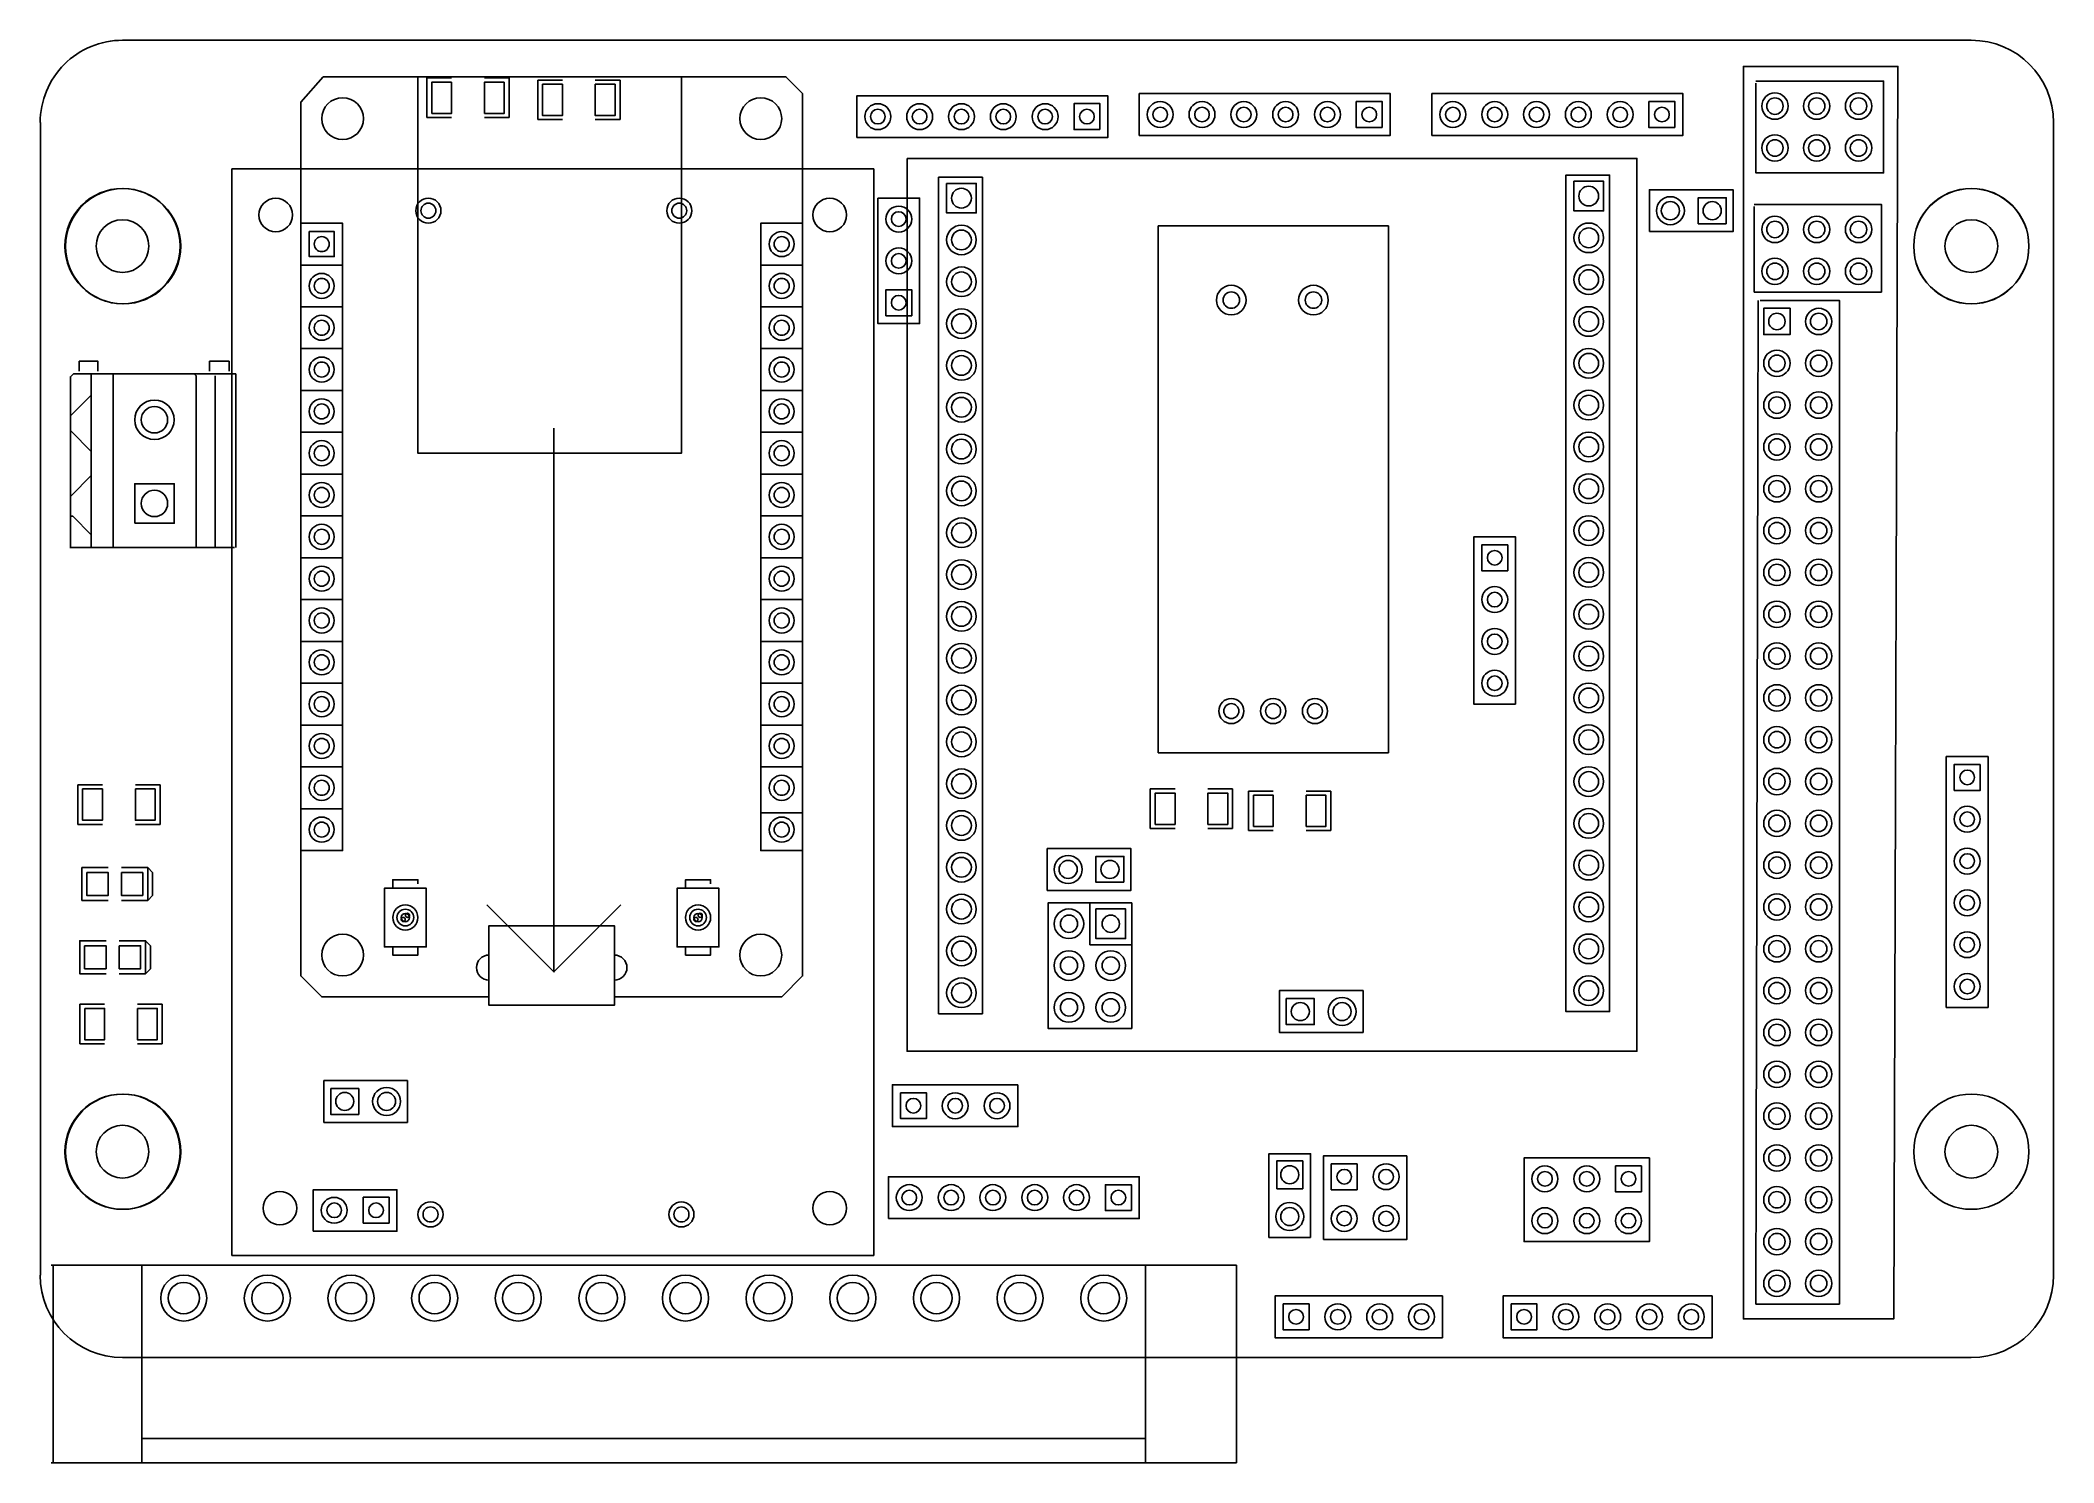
# Model space of a CAD drawing. Header units: millimetres. Extents: x 5 to 128, y -4 to 82.
import ezdxf

# ---------------------------------------------------------------- set-up
doc = ezdxf.new("R2010")
doc.units = ezdxf.units.MM

msp = doc.modelspace()

# ---------------------------------------------------------------- linework, layer by layer
for points in [[(10.25, 82.36), (122.55, 82.36)], [(117.98, 80.77), (108.71, 80.77), (108.71, 4.7), (117.84, 4.7), (118.09, 80.77), (117.48, 80.77)], [(21.08, 78.36), (21.08, 71.25), (23.62, 71.25), (23.62, 33.15), (21.08, 33.15), (21.08, 25.53), (22.35, 24.26), (32.51, 24.26), (32.51, 23.75), (40.13, 23.75), (40.13, 24.26), (50.29, 24.26), (51.56, 25.53), (51.56, 79.12), (50.55, 80.14), (43.94, 80.14), (28.7, 80.14), (22.44, 80.14), (21.08, 78.61), (21.08, 77.85)], [(44.2, 80.14), (44.2, 57.28), (28.19, 57.28), (28.19, 80.14)], [(30.24, 80.07), (28.74, 80.07)], [(28.74, 80.07), (28.74, 77.67)], [(32.24, 80.07), (33.74, 80.07)], [(33.74, 80.07), (33.74, 77.67)], [(36.97, 79.94), (35.47, 79.94)], [(35.47, 79.94), (35.47, 77.54)], [(38.97, 79.94), (40.47, 79.94)], [(40.47, 79.94), (40.47, 77.54)], [(109.47, 79.76), (109.47, 74.3), (117.22, 74.3), (117.22, 79.88), (109.47, 79.88)], [(68.2, 76.45), (70.1, 76.45), (70.1, 78.99), (54.86, 78.99), (54.86, 76.45)], [(85.34, 76.58), (87.25, 76.58), (87.25, 79.12), (72.01, 79.12), (72.01, 76.58)], [(103.12, 76.58), (105.03, 76.58), (105.03, 79.12), (89.79, 79.12), (89.79, 76.58)], [(5.26, 77.36), (5.26, 7.36)], [(30.24, 77.67), (28.74, 77.67)], [(32.24, 77.67), (33.74, 77.67)], [(36.97, 77.54), (35.47, 77.54)], [(38.97, 77.54), (40.47, 77.54)], [(127.55, 7.36), (127.55, 77.36)], [(54.86, 76.45), (68.2, 76.45)], [(72.01, 76.58), (85.34, 76.58)], [(89.79, 76.58), (103.12, 76.58)], [(16.89, 74.55), (55.89, 74.55)], [(16.89, 74.55), (16.89, 8.55)], [(55.88, 74.55), (55.88, 8.55)], [(56.13, 67.06), (56.13, 65.15), (58.67, 65.15), (58.67, 72.77), (56.13, 72.77)], [(56.13, 72.77), (56.13, 67.06)], [(103, 70.74), (103, 73.28), (108.08, 73.28), (108.08, 70.74), (106.17, 70.74)], [(117.09, 67.06), (117.09, 72.39), (109.35, 72.39)], [(109.35, 72.26), (109.35, 72.21), (109.35, 67.06)], [(21.08, 33.15), (21.08, 71.25)], [(51.56, 33.15), (49.02, 33.15), (49.02, 71.25), (51.56, 71.25)], [(73.15, 39.08), (73.15, 71.08)], [(73.15, 71.08), (87.15, 71.08)], [(87.15, 39.08), (87.15, 71.08)], [(103, 70.74), (106.17, 70.74)], [(23.62, 68.71), (21.08, 68.71)], [(51.56, 68.71), (49.02, 68.71)], [(23.62, 66.17), (21.08, 66.17)], [(49.02, 66.17), (51.56, 66.17)], [(117.09, 67.06), (109.35, 67.06)], [(109.6, 66.55), (109.47, 5.59)], [(114.55, 5.59), (114.55, 66.55), (109.73, 66.55)], [(23.62, 63.63), (21.08, 63.63)], [(51.56, 63.63), (49.02, 63.63)], [(7.62, 62.26), (7.62, 62.87)], [(7.62, 62.87), (8.76, 62.87), (8.76, 62.26)], [(15.53, 62.26), (15.53, 62.87)], [(15.53, 62.87), (16.72, 62.87)], [(16.72, 62.87), (16.72, 62.26)], [(7.27, 62.1), (7.09, 61.92), (7.09, 61.34)], [(7.09, 61.48), (7.09, 51.52)], [(17.14, 62.1), (7.27, 62.1)], [(8.29, 62.1), (8.35, 62.04), (8.35, 61.51)], [(8.35, 61.51), (8.35, 51.52)], [(9.63, 62.1), (9.69, 62.04), (9.69, 61.34)], [(9.69, 61.52), (9.69, 61.47), (9.69, 51.52)], [(14.6, 62.1), (14.73, 61.98), (14.73, 61.51)], [(14.73, 61.51), (14.73, 51.52)], [(15.87, 61.98), (15.87, 57.08)], [(17.14, 57.15), (17.14, 62.1)], [(7.13, 59.6), (8.33, 60.79), (8.35, 60.79)], [(23.62, 61.09), (21.08, 61.09)], [(49.02, 61.09), (51.56, 61.09)], [(36.45, 58.8), (36.45, 35.29), (36.45, 25.78), (32.38, 29.85)], [(8.35, 57.39), (7.13, 58.61), (7.13, 58.61)], [(23.62, 58.55), (21.08, 58.55)], [(51.56, 58.55), (49.02, 58.55)], [(15.87, 57.08), (15.87, 51.56)], [(17.14, 57.15), (17.14, 51.56)], [(7.13, 54.7), (8.35, 55.92), (8.35, 56.04)], [(23.62, 56.01), (21.08, 56.01)], [(49.02, 56.01), (51.56, 56.01)], [(8.35, 52.33), (7.23, 53.45), (7.13, 53.45)], [(23.62, 53.47), (21.08, 53.47)], [(51.56, 53.47), (49.02, 53.47)], [(17.06, 51.56), (7.06, 51.56)], [(94.87, 42.04), (92.33, 42.04), (92.33, 52.2), (94.87, 52.2), (94.87, 50.29)], [(23.62, 50.93), (21.08, 50.93)], [(49.02, 50.93), (51.56, 50.93)], [(94.87, 42.04), (94.87, 50.29)], [(21.08, 48.39), (23.62, 48.39)], [(51.56, 48.39), (49.02, 48.39)], [(23.62, 45.85), (21.08, 45.85)], [(49.02, 45.85), (51.56, 45.85)], [(21.08, 43.31), (23.62, 43.31)], [(51.56, 43.31), (49.02, 43.31)], [(23.62, 40.77), (21.08, 40.77)], [(49.02, 40.77), (51.56, 40.77)], [(23.62, 38.23), (21.08, 38.23)], [(49.02, 38.23), (51.56, 38.23)], [(73.15, 39.08), (87.15, 39.08)], [(123.57, 36.96), (123.57, 38.86), (121.03, 38.86), (121.03, 23.62), (123.57, 23.62)], [(7.53, 37.14), (7.53, 34.74)], [(9.03, 37.14), (7.53, 37.14)], [(11.03, 37.14), (12.53, 37.14)], [(12.53, 37.14), (12.53, 34.74)], [(74.18, 36.89), (72.68, 36.89)], [(72.68, 34.49), (72.68, 36.89)], [(76.18, 36.89), (77.68, 36.89)], [(77.68, 34.49), (77.68, 36.89)], [(78.65, 36.76), (78.65, 34.36)], [(80.15, 36.76), (78.65, 36.76)], [(82.15, 36.76), (83.65, 36.76)], [(83.65, 36.76), (83.65, 34.36)], [(123.57, 23.62), (123.57, 36.96)], [(21.08, 35.69), (23.62, 35.69)], [(9.03, 34.74), (7.53, 34.74)], [(11.03, 34.74), (12.53, 34.74)], [(49.02, 35.43), (51.56, 35.43)], [(74.18, 34.49), (72.68, 34.49)], [(76.18, 34.49), (77.68, 34.49)], [(80.15, 34.36), (78.65, 34.36)], [(82.15, 34.36), (83.65, 34.36)], [(66.42, 30.73), (66.42, 33.27), (71.5, 33.27), (71.5, 30.73), (69.6, 30.73)], [(9.38, 30.12), (7.78, 30.12), (7.78, 32.11), (9.38, 32.11)], [(10.18, 32.11), (11.78, 32.11), (11.78, 30.12), (10.18, 30.12)], [(11.78, 32.11), (11.78, 32.11), (12.08, 31.81), (12.08, 30.42), (12.08, 30.42), (11.78, 30.12)], [(26.16, 27.3), (28.7, 27.3), (28.7, 30.86), (26.16, 30.86), (26.16, 27.3), (26.67, 27.3), (26.67, 26.8), (28.19, 26.8), (28.19, 27.3)], [(26.67, 30.86), (26.67, 31.37), (28.19, 31.37), (28.19, 31.12)], [(43.94, 27.3), (46.48, 27.3), (46.48, 30.86), (43.94, 30.86), (43.94, 27.3), (44.45, 27.3), (44.45, 26.8), (45.97, 26.8), (45.97, 27.3)], [(44.45, 30.86), (44.45, 31.37), (45.97, 31.37), (45.97, 31.12)], [(66.42, 30.73), (69.6, 30.73)], [(36.45, 25.78), (40.51, 29.85)], [(71.55, 22.35), (66.47, 22.35), (66.47, 29.97), (71.55, 29.97), (71.55, 22.35), (71.55, 27.22)], [(69.01, 29.97), (69.01, 27.43), (71.55, 27.43)], [(40.13, 24.26), (40.13, 28.58), (32.51, 28.58), (32.51, 24.26)], [(9.25, 25.67), (7.65, 25.67), (7.65, 27.67), (9.25, 27.67)], [(10.05, 27.67), (11.65, 27.67), (11.65, 25.67), (10.05, 25.67)], [(11.65, 27.67), (11.65, 27.67), (11.95, 27.37), (11.95, 25.97), (11.95, 25.97), (11.65, 25.67)], [(85.6, 24.64), (85.6, 22.1), (80.52, 22.1), (80.52, 24.64), (82.42, 24.64)], [(85.6, 24.64), (82.42, 24.64)], [(7.66, 23.81), (7.66, 21.41)], [(9.16, 23.81), (7.66, 23.81)], [(11.16, 23.81), (12.66, 23.81)], [(12.66, 23.81), (12.66, 21.41)], [(9.16, 21.41), (7.66, 21.41)], [(11.16, 21.41), (12.66, 21.41)], [(27.56, 19.18), (27.56, 16.64), (22.48, 16.64), (22.48, 19.18), (24.38, 19.18)], [(27.56, 19.18), (24.38, 19.18)], [(58.93, 18.92), (57.02, 18.92), (57.02, 16.38), (64.64, 16.38), (64.64, 18.92)], [(64.64, 18.92), (58.93, 18.92)], [(82.42, 9.65), (79.88, 9.65), (79.88, 14.73), (82.42, 14.73), (82.42, 12.83)], [(95.38, 14.48), (95.38, 9.4), (103, 9.4), (103, 14.48), (95.38, 14.48), (100.25, 14.48)], [(70.1, 10.8), (72.01, 10.8), (72.01, 13.34), (56.77, 13.34), (56.77, 10.8)], [(82.42, 9.65), (82.42, 12.83)], [(56.77, 10.8), (70.1, 10.8)], [(5.91, 7.97), (77.91, 7.97)], [(6.03, 7.97), (6.03, -4.03)], [(11.43, 7.97), (11.43, -4.03)], [(16.89, 8.55), (55.89, 8.55)], [(72.39, 7.97), (72.39, -4.03)], [(77.91, 7.97), (77.91, -4.03)], [(90.42, 6.1), (90.42, 3.56), (80.26, 3.56), (80.26, 6.1), (82.17, 6.1)], [(90.42, 6.1), (82.17, 6.1)], [(96.01, 6.1), (94.11, 6.1), (94.11, 3.56), (106.81, 3.56), (106.81, 6.1)], [(106.81, 6.1), (96.01, 6.1)], [(114.55, 5.59), (109.47, 5.59)], [(10.25, 2.36), (122.55, 2.36)], [(11.43, -2.55), (72.39, -2.55)], [(5.91, -4.03), (77.91, -4.03)]]:
    msp.add_lwpolyline(points)
for points in [[(30.24, 79.82), (29.04, 79.82), (29.04, 77.92), (30.24, 77.92)], [(33.44, 79.82), (32.24, 79.82), (32.24, 77.92), (33.44, 77.92)], [(36.97, 79.69), (35.77, 79.69), (35.77, 77.79), (36.97, 77.79)], [(40.17, 79.69), (38.97, 79.69), (38.97, 77.79), (40.17, 77.79)], [(69.62, 76.94), (68.05, 76.94), (68.05, 78.51), (69.62, 78.51)], [(86.77, 77.06), (85.19, 77.06), (85.19, 78.64), (86.77, 78.64)], [(104.55, 77.06), (102.97, 77.06), (102.97, 78.64), (104.55, 78.64)], [(57.91, 75.18), (102.24, 75.18), (102.24, 20.96), (57.91, 20.96), (57.91, 75.18)], [(59.94, 23.24), (59.82, 23.24), (59.82, 74.04), (62.48, 74.04), (62.48, 23.24), (59.94, 23.24)], [(60.31, 73.67), (60.31, 71.87), (62.11, 71.87), (62.11, 73.67)], [(98.04, 23.37), (97.92, 23.37), (97.92, 74.17), (100.58, 74.17), (100.58, 23.37), (98.04, 23.37)], [(98.41, 73.8), (98.41, 72), (100.21, 72), (100.21, 73.8)], [(107.66, 71.22), (105.96, 71.22), (105.96, 72.8), (107.66, 72.8)], [(21.59, 70.74), (23.11, 70.74), (23.11, 69.22), (21.59, 69.22)], [(56.62, 65.63), (56.62, 67.21), (58.19, 67.21), (58.19, 65.63)], [(111.54, 66.08), (111.54, 64.48), (109.94, 64.48), (109.94, 66.08)], [(10.99, 53.03), (10.99, 55.43), (13.39, 55.43), (13.39, 53.03)], [(94.39, 51.71), (94.39, 50.14), (92.81, 50.14), (92.81, 51.71)], [(123.09, 38.38), (123.09, 36.8), (121.51, 36.8), (121.51, 38.38)], [(7.83, 36.89), (9.03, 36.89), (9.03, 34.99), (7.83, 34.99)], [(11.03, 36.89), (12.23, 36.89), (12.23, 34.99), (11.03, 34.99)], [(74.18, 34.74), (72.98, 34.74), (72.98, 36.64), (74.18, 36.64)], [(77.38, 34.74), (76.18, 34.74), (76.18, 36.64), (77.38, 36.64)], [(78.95, 36.51), (80.15, 36.51), (80.15, 34.61), (78.95, 34.61)], [(82.15, 36.51), (83.35, 36.51), (83.35, 34.61), (82.15, 34.61)], [(8.08, 31.81), (9.38, 31.81), (9.38, 30.42), (8.08, 30.42)], [(10.18, 31.81), (11.48, 31.81), (11.48, 30.42), (10.18, 30.42)], [(71.08, 31.22), (69.38, 31.22), (69.38, 32.79), (71.08, 32.79)], [(69.38, 29.6), (69.38, 27.8), (71.18, 27.8), (71.18, 29.6)], [(7.95, 27.37), (9.25, 27.37), (9.25, 25.97), (7.95, 25.97)], [(10.05, 27.37), (11.35, 27.37), (11.35, 25.97), (10.05, 25.97)], [(7.96, 23.56), (9.16, 23.56), (9.16, 21.66), (7.96, 21.66)], [(11.16, 23.56), (12.36, 23.56), (12.36, 21.66), (11.16, 21.66)], [(80.94, 24.16), (82.64, 24.16), (82.64, 22.58), (80.94, 22.58)], [(22.9, 18.69), (24.6, 18.69), (24.6, 17.12), (22.9, 17.12)], [(57.51, 18.44), (59.08, 18.44), (59.08, 16.87), (57.51, 16.87)], [(81.94, 14.31), (81.94, 12.61), (80.37, 12.61), (80.37, 14.31)], [(83.19, 9.52), (88.26, 9.52), (88.26, 14.6), (83.19, 14.6), (83.19, 9.52)], [(83.67, 12.55), (85.24, 12.55), (85.24, 14.12), (83.67, 14.12)], [(102.51, 12.42), (100.94, 12.42), (100.94, 14), (102.51, 14)], [(21.84, 10.03), (21.84, 12.55), (26.92, 12.55), (26.92, 10.03), (21.84, 10.03)], [(71.53, 11.28), (69.95, 11.28), (69.95, 12.85), (71.53, 12.85)], [(24.87, 10.52), (24.87, 12.09), (26.44, 12.09), (26.44, 10.52)], [(80.75, 5.61), (82.32, 5.61), (82.32, 4.04), (80.75, 4.04)], [(94.59, 5.61), (96.16, 5.61), (96.16, 4.04), (94.59, 4.04)]]:
    msp.add_lwpolyline(points, close=True)
for centre, radius in [((23.62, 77.6), 1.27), ((49.02, 77.6), 1.27), ((56.13, 77.72), 0.787), ((58.67, 77.72), 0.787), ((61.21, 77.72), 0.787), ((63.75, 77.72), 0.787), ((66.29, 77.72), 0.787), ((73.28, 77.85), 0.787), ((73.28, 77.85), 0.445), ((75.82, 77.85), 0.787), ((75.82, 77.85), 0.445), ((78.36, 77.85), 0.787), ((78.36, 77.85), 0.445), ((80.9, 77.85), 0.787), ((80.9, 77.85), 0.445), ((83.44, 77.85), 0.787), ((83.44, 77.85), 0.445), ((85.98, 77.85), 0.445), ((91.06, 77.85), 0.787), ((91.06, 77.85), 0.445), ((93.6, 77.85), 0.787), ((93.6, 77.85), 0.445), ((96.14, 77.85), 0.787), ((96.14, 77.85), 0.445), ((98.68, 77.85), 0.787), ((98.68, 77.85), 0.445), ((101.22, 77.85), 0.787), ((101.22, 77.85), 0.445), ((103.76, 77.85), 0.445), ((110.62, 78.36), 0.8), ((110.62, 78.36), 0.5), ((113.16, 78.36), 0.8), ((113.16, 78.36), 0.5), ((115.7, 78.36), 0.8), ((115.7, 78.36), 0.5), ((56.13, 77.72), 0.445), ((58.67, 77.72), 0.445), ((61.21, 77.72), 0.445), ((63.75, 77.72), 0.445), ((66.29, 77.72), 0.445), ((68.83, 77.72), 0.445), ((110.62, 75.82), 0.8), ((110.62, 75.82), 0.5), ((113.16, 75.82), 0.8), ((113.16, 75.82), 0.5), ((115.7, 75.82), 0.8), ((115.7, 75.82), 0.5), ((99.31, 72.9), 0.6), ((10.25, 69.86), 3.5), ((10.29, 69.85), 3.5), ((19.56, 71.75), 1.02), ((28.83, 72.01), 0.762), ((28.83, 72.01), 0.457), ((44.07, 72.01), 0.762), ((44.07, 72.01), 0.457), ((53.21, 71.75), 1.02), ((57.4, 71.5), 0.787), ((61.21, 72.77), 0.6), ((104.27, 72.01), 0.85), ((104.27, 72.01), 0.55), ((106.81, 72.01), 0.55), ((122.55, 69.86), 3.5), ((122.55, 69.85), 3.5), ((10.25, 69.86), 1.6), ((57.4, 71.5), 0.445), ((61.21, 70.23), 0.9), ((99.31, 70.36), 0.9), ((99.31, 70.36), 0.6), ((110.62, 70.87), 0.8), ((110.62, 70.87), 0.5), ((113.16, 70.87), 0.8), ((113.16, 70.87), 0.5), ((115.7, 70.87), 0.8), ((115.7, 70.87), 0.5), ((122.55, 69.86), 1.6), ((22.35, 69.98), 0.457), ((50.29, 69.98), 0.762), ((50.29, 69.98), 0.457), ((57.4, 68.96), 0.787), ((61.21, 70.23), 0.6), ((57.4, 68.96), 0.445), ((61.21, 67.69), 0.9), ((99.31, 67.82), 0.9), ((110.62, 68.33), 0.8), ((110.62, 68.33), 0.5), ((113.16, 68.33), 0.8), ((113.16, 68.33), 0.5), ((115.7, 68.33), 0.8), ((115.7, 68.33), 0.5), ((22.35, 67.44), 0.762), ((22.35, 67.44), 0.457), ((50.29, 67.44), 0.762), ((50.29, 67.44), 0.457), ((61.21, 67.69), 0.6), ((77.6, 66.58), 0.9), ((82.59, 66.58), 0.9), ((99.31, 67.82), 0.6), ((57.4, 66.42), 0.445), ((61.21, 65.15), 0.9), ((77.6, 66.58), 0.5), ((82.59, 66.58), 0.5), ((99.31, 65.28), 0.9), ((113.28, 65.28), 0.8), ((22.35, 64.9), 0.762), ((22.35, 64.9), 0.457), ((50.29, 64.9), 0.762), ((50.29, 64.9), 0.457), ((61.21, 65.15), 0.6), ((99.31, 65.28), 0.6), ((110.74, 65.28), 0.5), ((113.28, 65.28), 0.5), ((99.31, 62.74), 0.9), ((22.35, 62.36), 0.762), ((22.35, 62.36), 0.457), ((50.29, 62.36), 0.762), ((50.29, 62.36), 0.457), ((61.21, 62.61), 0.9), ((61.21, 62.61), 0.6), ((99.31, 62.74), 0.6), ((110.74, 62.74), 0.8), ((110.74, 62.74), 0.5), ((113.28, 62.74), 0.8), ((113.28, 62.74), 0.5), ((12.19, 59.31), 1.2), ((12.19, 59.31), 0.8), ((22.35, 59.82), 0.762), ((22.35, 59.82), 0.457), ((50.29, 59.82), 0.762), ((50.29, 59.82), 0.457), ((61.21, 60.07), 0.9), ((61.21, 60.07), 0.6), ((99.31, 60.2), 0.9), ((99.31, 60.2), 0.6), ((110.74, 60.2), 0.8), ((110.74, 60.2), 0.5), ((113.28, 60.2), 0.8), ((113.28, 60.2), 0.5), ((22.35, 57.28), 0.762), ((22.35, 57.28), 0.457), ((50.29, 57.28), 0.762), ((50.29, 57.28), 0.457), ((61.21, 57.53), 0.9), ((61.21, 57.53), 0.6), ((99.31, 57.66), 0.9), ((99.31, 57.66), 0.6), ((110.74, 57.66), 0.8), ((110.74, 57.66), 0.5), ((113.28, 57.66), 0.8), ((113.28, 57.66), 0.5), ((22.35, 54.74), 0.762), ((22.35, 54.74), 0.457), ((50.29, 54.74), 0.762), ((50.29, 54.74), 0.457), ((61.21, 54.99), 0.9), ((61.21, 54.99), 0.6), ((99.31, 55.12), 0.9), ((99.31, 55.12), 0.6), ((110.74, 55.12), 0.8), ((110.74, 55.12), 0.5), ((113.28, 55.12), 0.8), ((113.28, 55.12), 0.5), ((12.19, 54.23), 0.8), ((22.35, 52.2), 0.762), ((22.35, 52.2), 0.457), ((50.29, 52.2), 0.762), ((50.29, 52.2), 0.457), ((61.21, 52.45), 0.9), ((61.21, 52.45), 0.6), ((99.31, 52.58), 0.9), ((99.31, 52.58), 0.6), ((110.74, 52.58), 0.8), ((110.74, 52.58), 0.5), ((113.28, 52.58), 0.8), ((113.28, 52.58), 0.5), ((93.6, 50.93), 0.445), ((22.35, 49.66), 0.762), ((50.29, 49.66), 0.762), ((61.21, 49.91), 0.9), ((61.21, 49.91), 0.6), ((99.31, 50.04), 0.9), ((99.31, 50.04), 0.6), ((110.74, 50.04), 0.8), ((110.74, 50.04), 0.5), ((113.28, 50.04), 0.8), ((113.28, 50.04), 0.5), ((22.35, 49.66), 0.457), ((50.29, 49.66), 0.457), ((93.6, 48.39), 0.787), ((22.35, 47.12), 0.762), ((50.29, 47.12), 0.762), ((61.21, 47.37), 0.9), ((61.21, 47.37), 0.6), ((93.6, 48.39), 0.445), ((99.31, 47.5), 0.9), ((99.31, 47.5), 0.6), ((110.74, 47.5), 0.8), ((110.74, 47.5), 0.5), ((113.28, 47.5), 0.8), ((113.28, 47.5), 0.5), ((22.35, 47.12), 0.457), ((50.29, 47.12), 0.457), ((93.6, 45.85), 0.787), ((22.35, 44.58), 0.762), ((50.29, 44.58), 0.762), ((61.21, 44.83), 0.9), ((61.21, 44.83), 0.6), ((93.6, 45.85), 0.445), ((99.31, 44.96), 0.9), ((99.31, 44.96), 0.6), ((110.74, 44.96), 0.8), ((110.74, 44.96), 0.5), ((113.28, 44.96), 0.8), ((113.28, 44.96), 0.5), ((22.35, 44.58), 0.457), ((50.29, 44.58), 0.457), ((93.6, 43.31), 0.787), ((61.21, 42.29), 0.9), ((61.21, 42.29), 0.6), ((93.6, 43.31), 0.445), ((99.31, 42.42), 0.9), ((99.31, 42.42), 0.6), ((110.74, 42.42), 0.8), ((110.74, 42.42), 0.5), ((113.28, 42.42), 0.8), ((113.28, 42.42), 0.5), ((22.35, 42.04), 0.762), ((22.35, 42.04), 0.457), ((50.29, 42.04), 0.762), ((50.29, 42.04), 0.457), ((77.6, 41.62), 0.762), ((77.6, 41.62), 0.457), ((80.14, 41.62), 0.762), ((80.14, 41.62), 0.457), ((82.68, 41.62), 0.762), ((82.68, 41.62), 0.457), ((61.21, 39.75), 0.9), ((99.31, 39.88), 0.9), ((99.31, 39.88), 0.6), ((110.74, 39.88), 0.8), ((110.74, 39.88), 0.5), ((113.28, 39.88), 0.8), ((113.28, 39.88), 0.5), ((22.35, 39.5), 0.762), ((22.35, 39.5), 0.457), ((50.29, 39.5), 0.762), ((50.29, 39.5), 0.457), ((61.21, 39.75), 0.6), ((61.21, 37.21), 0.9), ((99.31, 37.34), 0.9), ((99.31, 37.34), 0.6), ((110.74, 37.34), 0.8), ((113.28, 37.34), 0.8), ((122.3, 37.59), 0.445), ((22.35, 36.96), 0.762), ((22.35, 36.96), 0.457), ((50.29, 36.96), 0.762), ((50.29, 36.96), 0.457), ((61.21, 37.21), 0.6), ((110.74, 37.34), 0.5), ((113.28, 37.34), 0.5), ((61.21, 34.67), 0.9), ((99.31, 34.8), 0.9), ((110.74, 34.8), 0.8), ((113.28, 34.8), 0.8), ((122.3, 35.05), 0.787), ((122.3, 35.05), 0.445), ((22.35, 34.42), 0.762), ((22.35, 34.42), 0.457), ((50.29, 34.42), 0.762), ((50.29, 34.42), 0.457), ((61.21, 34.67), 0.6), ((99.31, 34.8), 0.6), ((110.74, 34.8), 0.5), ((113.28, 34.8), 0.5), ((61.21, 32.13), 0.9), ((99.31, 32.26), 0.9), ((110.74, 32.26), 0.8), ((113.28, 32.26), 0.8), ((122.3, 32.51), 0.787), ((61.21, 32.13), 0.6), ((67.69, 32), 0.85), ((67.69, 32), 0.55), ((70.23, 32), 0.55), ((99.31, 32.26), 0.6), ((110.74, 32.26), 0.5), ((113.28, 32.26), 0.5), ((122.3, 32.51), 0.445), ((99.31, 29.72), 0.9), ((122.3, 29.97), 0.787), ((27.43, 29.08), 0.762), ((27.43, 29.08), 0.508), ((45.21, 29.08), 0.762), ((45.21, 29.08), 0.508), ((61.21, 29.59), 0.9), ((61.21, 29.59), 0.6), ((67.74, 28.7), 0.9), ((99.31, 29.72), 0.6), ((110.74, 29.72), 0.8), ((110.74, 29.72), 0.5), ((113.28, 29.72), 0.8), ((113.28, 29.72), 0.5), ((122.3, 29.97), 0.445), ((27.43, 29.08), 0.254), ((27.3, 28.96), 0.127), ((27.56, 29.21), 0.127), ((45.21, 29.08), 0.254), ((45.08, 28.96), 0.127), ((45.34, 29.21), 0.127), ((67.74, 28.7), 0.525), ((70.28, 28.7), 0.525), ((122.3, 27.43), 0.787), ((23.62, 26.8), 1.27), ((49.02, 26.8), 1.27), ((61.21, 27.05), 0.9), ((61.21, 27.05), 0.6), ((67.74, 26.16), 0.9), ((70.28, 26.16), 0.9), ((99.31, 27.18), 0.9), ((99.31, 27.18), 0.6), ((110.74, 27.18), 0.8), ((110.74, 27.18), 0.5), ((113.28, 27.18), 0.8), ((113.28, 27.18), 0.5), ((122.3, 27.43), 0.445), ((67.74, 26.16), 0.525), ((70.28, 26.16), 0.525), ((61.21, 24.51), 0.9), ((61.21, 24.51), 0.6), ((67.74, 23.62), 0.9), ((70.28, 23.62), 0.9), ((99.31, 24.64), 0.9), ((99.31, 24.64), 0.6), ((110.74, 24.64), 0.8), ((110.74, 24.64), 0.5), ((113.28, 24.64), 0.8), ((113.28, 24.64), 0.5), ((122.3, 24.89), 0.787), ((122.3, 24.89), 0.445), ((67.74, 23.62), 0.525), ((70.28, 23.62), 0.525), ((81.79, 23.37), 0.55), ((84.33, 23.37), 0.85), ((84.33, 23.37), 0.55), ((110.74, 22.1), 0.8), ((110.74, 22.1), 0.5), ((113.28, 22.1), 0.8), ((113.28, 22.1), 0.5), ((110.74, 19.56), 0.8), ((110.74, 19.56), 0.5), ((113.28, 19.56), 0.8), ((113.28, 19.56), 0.5), ((10.25, 14.86), 3.5), ((10.29, 14.86), 3.5), ((23.75, 17.91), 0.55), ((26.29, 17.91), 0.85), ((26.29, 17.91), 0.55), ((60.83, 17.65), 0.787), ((63.37, 17.65), 0.787), ((122.55, 14.86), 3.5), ((122.55, 14.86), 3.5), ((58.29, 17.65), 0.445), ((60.83, 17.65), 0.445), ((63.37, 17.65), 0.445), ((110.74, 17.02), 0.8), ((110.74, 17.02), 0.5), ((113.28, 17.02), 0.8), ((113.28, 17.02), 0.5), ((10.25, 14.86), 1.6), ((122.55, 14.86), 1.6), ((110.74, 14.48), 0.8), ((110.74, 14.48), 0.5), ((113.28, 14.48), 0.8), ((113.28, 14.48), 0.5), ((81.15, 13.46), 0.55), ((84.46, 13.34), 0.445), ((87, 13.34), 0.787), ((87, 13.34), 0.445), ((96.65, 13.21), 0.787), ((96.65, 13.21), 0.445), ((99.19, 13.21), 0.787), ((99.19, 13.21), 0.445), ((101.73, 13.21), 0.445), ((19.81, 11.43), 1.02), ((53.21, 11.43), 1.02), ((58.04, 12.07), 0.787), ((58.04, 12.07), 0.445), ((60.58, 12.07), 0.787), ((60.58, 12.07), 0.445), ((63.12, 12.07), 0.787), ((63.12, 12.07), 0.445), ((65.66, 12.07), 0.787), ((65.66, 12.07), 0.445), ((68.2, 12.07), 0.787), ((68.2, 12.07), 0.445), ((70.74, 12.07), 0.445), ((110.74, 11.94), 0.8), ((110.74, 11.94), 0.5), ((113.28, 11.94), 0.8), ((113.28, 11.94), 0.5), ((23.11, 11.3), 0.787), ((23.11, 11.3), 0.445), ((25.65, 11.3), 0.445), ((28.96, 11.05), 0.762), ((28.96, 11.05), 0.457), ((44.2, 11.05), 0.762), ((44.2, 11.05), 0.457), ((81.15, 10.92), 0.85), ((81.15, 10.92), 0.55), ((84.46, 10.8), 0.787), ((84.46, 10.8), 0.445), ((87, 10.8), 0.787), ((87, 10.8), 0.445), ((96.65, 10.67), 0.787), ((96.65, 10.67), 0.445), ((99.19, 10.67), 0.787), ((99.19, 10.67), 0.445), ((101.73, 10.67), 0.787), ((101.73, 10.67), 0.445), ((110.74, 9.4), 0.8), ((110.74, 9.4), 0.5), ((113.28, 9.4), 0.8), ((113.28, 9.4), 0.5), ((13.97, 5.97), 1.4), ((19.05, 5.97), 1.4), ((24.13, 5.97), 1.4), ((29.21, 5.97), 1.4), ((34.29, 5.97), 1.4), ((39.37, 5.97), 1.4), ((44.45, 5.97), 1.4), ((49.53, 5.97), 1.4), ((54.61, 5.97), 1.4), ((59.69, 5.97), 1.4), ((64.77, 5.97), 1.4), ((69.85, 5.97), 1.4), ((110.74, 6.86), 0.8), ((110.74, 6.86), 0.5), ((113.28, 6.86), 0.8), ((113.28, 6.86), 0.5), ((13.97, 5.97), 0.95), ((19.05, 5.97), 0.95), ((24.13, 5.97), 0.95), ((29.21, 5.97), 0.95), ((34.29, 5.97), 0.95), ((39.37, 5.97), 0.95), ((44.45, 5.97), 0.95), ((49.53, 5.97), 0.95), ((54.61, 5.97), 0.95), ((59.69, 5.97), 0.95), ((64.77, 5.97), 0.95), ((69.85, 5.97), 0.95), ((81.53, 4.83), 0.445), ((84.07, 4.83), 0.787), ((84.07, 4.83), 0.445), ((86.61, 4.83), 0.787), ((86.61, 4.83), 0.445), ((89.15, 4.83), 0.787), ((89.15, 4.83), 0.445), ((95.38, 4.83), 0.445), ((97.92, 4.83), 0.787), ((97.92, 4.83), 0.445), ((100.46, 4.83), 0.787), ((100.46, 4.83), 0.445), ((103, 4.83), 0.787), ((103, 4.83), 0.445), ((105.54, 4.83), 0.787), ((105.54, 4.83), 0.445)]:
    msp.add_circle(centre, radius)
for centre, radius, start, end in [((10.25, 77.36), 5, 90, 180.0038), ((122.55, 77.36), 5, 0, 90), ((32.51, 26.04), 0.762, 90, 270), ((40.13, 26.04), 0.762, 270, 90), ((10.25, 7.36), 5, 180, 270), ((122.55, 7.36), 5, 270, 0)]:
    msp.add_arc(centre, radius, start, end)

doc.saveas('drawing.dxf')
